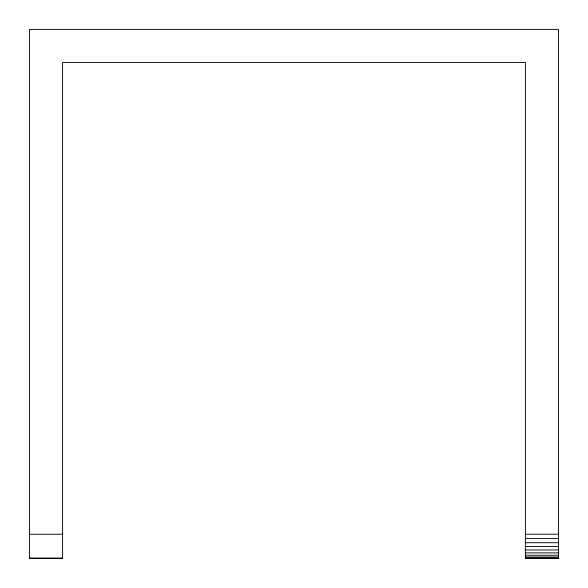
<?xml version="1.0" encoding="UTF-8"?>
<svg xmlns="http://www.w3.org/2000/svg" width="588" height="588" viewBox="0 0 588 588"><rect width="100%" height="100%" fill="white"/><g stroke="black" fill="none" stroke-linecap="round" stroke-linejoin="round"><path stroke-width="0.88" d="M29.547 534.249L62.6 534.249M525.4 534.22L558.453 534.22M525.4 538.586L558.453 538.586M525.4 542.724L558.453 542.724M525.4 546.546L558.453 546.546M525.4 549.964L558.453 549.964M525.4 552.889L558.453 552.889M525.4 555.263L558.453 555.263M525.4 557.027L558.453 557.027M525.4 558.137L558.453 558.137M29.547 558.196L62.6 558.196M29.547 558.306L62.6 558.306L62.6 62.46L525.4 62.46L525.4 558.306L558.453 558.306M558.453 558.6L558.453 29.4L29.547 29.4L29.547 558.6"/></g></svg>
